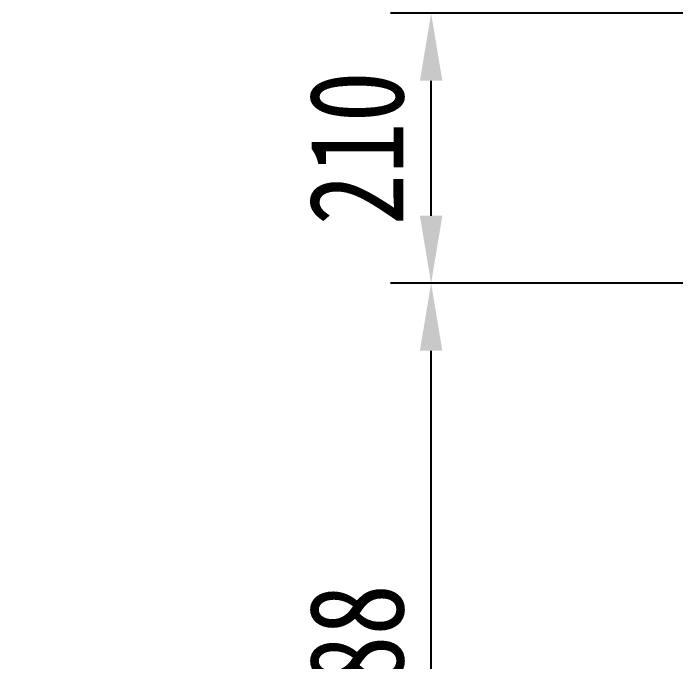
# Model space of a CAD drawing. Extents: x 59521 to 184406, y -1257 to 56672.
# Drawn here: x 67799 to 68314, y 8833 to 9337 of the extents above; entities that cross this region are included whole.
import ezdxf

# ---------------------------------------------------------------- set-up
doc = ezdxf.new("R2010")
doc.units = 0
doc.header["$MEASUREMENT"] = 0
doc.header["$PDMODE"] = 2
doc.header["$PDSIZE"] = 0.2
doc.layers.get('0').update_dxf_attribs({"linetype": 'CONTINUOUS'})
doc.layers.get('DEFPOINTS').update_dxf_attribs({"linetype": 'CONTINUOUS'})
doc.styles.add('仿宋', font='', dxfattribs={"width": 0.8})
doc.styles.get('仿宋').set_extended_font_data('SimSun')
doc.dimstyles.new('12倍', dxfattribs={"dimscale": 21, "dimtxt": 3.5, "dimasz": 2.5, "dimexe": 1.5, "dimexo": 0, "dimgap": 1, "dimtad": 1, "dimtoh": 1, "dimdsep": 46, "dimtxsty": '仿宋', "dimcen": 2.5, "dimdle": 5, "dimclrd": 4, "dimclre": 4, "dimclrt": 3, "dimadec": 0, "dimazin": 0, "dimtfac": 1, "dimtmove": 0, "dimatfit": 3, "dimfxl": 1, "dimtolj": 1, "dimarcsym": 0})

# ---------------------------------------------------------------- blocks, each defined once
blk = doc.blocks.new('*D180')
at = {"color": 4, "linetype": 'Continuous', "lineweight": -2, "transparency": 16777216}
for p, q in [((68478.24, 9164.03), (68478.24, 8370.91)), ((65376.24, 8650.93), (65376.24, 8370.91)), ((65428.74, 8402.41), (68425.74, 8402.41))]:
    blk.add_line(p, q, dxfattribs=at)
at = {"color": 4, "transparency": 16777216}
for points in [[(65428.74, 8411.16), (65428.74, 8393.66), (65376.24, 8402.41)], [(68425.74, 8411.16), (68425.74, 8393.66), (68478.24, 8402.41)]]:
    blk.add_solid(points, dxfattribs=at)
at = {"layer": 'DEFPOINTS', "color": 0, "transparency": 16777216}
for p in [(68478.24, 9164.03), (65376.24, 8650.93), (68478.24, 8402.41)]:
    blk.add_point(p, dxfattribs=at)
at = {"color": 3, "transparency": 16777216, "insert": (66927.24, 8460.16), "char_height": 73.5, "attachment_point": 5, "style": '仿宋'}
blk.add_mtext('\\A1;3102', dxfattribs=at)
blk = doc.blocks.new('*D196')
at = {"color": 4, "linetype": 'Continuous', "lineweight": -2, "transparency": 16777216}
for p, q in [((68516.74, 9127.16), (68092.32, 9127.16)), ((68123.82, 8591.66), (68123.82, 9074.66)), ((65493.46, 8539.16), (68155.32, 8539.16))]:
    blk.add_line(p, q, dxfattribs=at)
at = {"color": 4, "transparency": 16777216}
for points in [[(68115.07, 9074.66), (68132.57, 9074.66), (68123.82, 9127.16)], [(68115.07, 8591.66), (68132.57, 8591.66), (68123.82, 8539.16)]]:
    blk.add_solid(points, dxfattribs=at)
at = {"layer": 'DEFPOINTS', "color": 0, "transparency": 16777216}
for p in [(68123.82, 9127.16), (68516.74, 9127.16), (65493.46, 8539.16)]:
    blk.add_point(p, dxfattribs=at)
at = {"color": 3, "transparency": 16777216, "insert": (68066.07, 8833.16), "char_height": 73.5, "attachment_point": 5, "rotation": 90, "style": '仿宋'}
blk.add_mtext('\\A1;588', dxfattribs=at)
blk = doc.blocks.new('*D197')
at = {"color": 4, "linetype": 'Continuous', "lineweight": -2, "transparency": 16777216}
for p, q in [((68502.88, 9337.16), (68092.32, 9337.16)), ((68123.82, 9179.66), (68123.82, 9284.66)), ((68502.88, 9127.16), (68092.32, 9127.16))]:
    blk.add_line(p, q, dxfattribs=at)
at = {"color": 4, "transparency": 16777216}
for points in [[(68115.07, 9284.66), (68132.57, 9284.66), (68123.82, 9337.16)], [(68115.07, 9179.66), (68132.57, 9179.66), (68123.82, 9127.16)]]:
    blk.add_solid(points, dxfattribs=at)
at = {"layer": 'DEFPOINTS', "color": 0, "transparency": 16777216}
for p in [(68123.82, 9337.16), (68502.88, 9337.16), (68502.88, 9127.16)]:
    blk.add_point(p, dxfattribs=at)
at = {"color": 3, "transparency": 16777216, "insert": (68066.07, 9232.16), "char_height": 73.5, "attachment_point": 5, "rotation": 90, "style": '仿宋'}
blk.add_mtext('\\A1;210', dxfattribs=at)

msp = doc.modelspace()

# ---------------------------------------------------------------- dimensions: what is measured, and where the dimension line sits
for base, p1, p2, picture, middle in [((68123.821, 9337.158), (68502.875, 9127.158), (68502.875, 9337.158), '*D197', (68066.071, 9232.158)), ((68123.821, 9127.158), (65493.456, 8539.158), (68516.739, 9127.158), '*D196', (68066.071, 8833.158))]:
    dim = msp.add_linear_dim(base=base, p1=p1, p2=p2, angle=90, dimstyle='12倍')
    dim.commit()
    dim.dimension.update_dxf_attribs({"geometry": picture, "text_midpoint": middle})
dim = msp.add_linear_dim(base=(68478.239, 8402.407), p1=(65376.239, 8650.928), p2=(68478.239, 9164.031), dimstyle='12倍')
dim.commit()
dim.dimension.update_dxf_attribs({"geometry": '*D180', "text_midpoint": (66927.239, 8460.157)})

doc.saveas('drawing.dxf')
